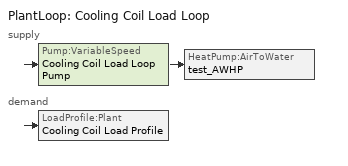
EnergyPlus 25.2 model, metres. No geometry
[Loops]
PlantLoop 'Cooling Coil Load Loop'
 supply: Pump:VariableSpeed 'Cooling Coil Load Loop Pump' > HeatPump:AirToWater 'test_AWHP'
 demand: LoadProfile:Plant 'Cooling Coil Load Profile'
[Building]
Plant Load Profile Example: North Axis {deg}=0; Terrain=Suburbs; Loads Convergence Tolerance Value {W}=0.04; Temperature Convergence Tolerance Value {deltaC}=0.04; Solar Distribution=FullInteriorAndExterior; Maximum Number of Warmup Days=25; Minimum Number of Warmup Days=6
[Site:Location]
Chicago: Latitude {deg}=42; Longitude {deg}=-87.88; Time Zone {hr}=-6; Elevation {m}=190
[SizingPeriod:DesignDay] Day of Month=21; Humidity Condition Type=Wetbulb; Sky Clearness=1
Name | Month | Day Type | Maximum Dry-Bulb Temperature {C} | Daily Dry-Bulb Temperature Range {deltaC} | Wetbulb or DewPoint at Maximum Dry-Bulb {C} | Barometric Pressure {Pa} | Wind Speed {m/s} | Wind Direction {deg} | Dry-Bulb Temperature Range Modifier Type
Chicago Summer 1% | 7 | SummerDesignDay | 31.5 | 10.7 | 23 | 99063 | 5.3 | 230
Chicago Ohare Intl Ap Ann Htg 99.6% Condns DB | 1 | WinterDesignDay | -20 | 0 | -20 | 98934 | 4.9 | 270 | DefaultMultipliers
[HeatPump:AirToWater]
test_AWHP: Operating Mode Control Method=Load; Operating Mode Control Option for Multiple Unit=SingleMode; Rated Inlet Air Temperature in Cooling Mode {C}=25; Rated Air Flow Rate in Cooling Mode {m3/s}=20; Rated Leaving Water Temperature in Cooling Mode {C}=22; Rated Water Flow Rate in Cooling Mode {m3/s}=autosize; Minimum Outdoor Air Temperature in Cooling Mode {C}=18; Maximum Outdoor Air Temperature in Cooling Mode {C}=40; Sizing Factor for Cooling=0.9; Heat Pump Multiplier=2; Control Type=FixedSpeed; Number of Speeds for Cooling=2; Rated Cooling Capacity at Speed 1 {W}=200000; Rated COP for Cooling at Speed 1 {W/W}=3.5; Normalized Cooling Capacity Function of Temperature Curve Name at Speed 1=CapCurveFuncTempCL; Cooling Energy Input Ratio Function of Temperature Curve Name at Speed 1=EIRCurveFuncTempCL; Cooling Energy Input Ratio Function of PLR Curve Name at Speed 1=EIRCurveFuncPLR; Rated Cooling Capacity at Speed 2 {W}=400000; Rated COP for Cooling at Speed 2 {W/W}=3.5; Normalized Cooling Capacity Function of Temperature Curve Name at Speed 2=CapCurveFuncTempCL2; Cooling Energy Input Ratio Function of Temperature Curve Name at Speed 2=EIRCurveFuncTempCL2; Cooling Energy Input Ratio Function of PLR Curve Name at Speed 2=EIRCurveFuncPLR2
[Sizing:Plant]
Cooling Coil Load Loop: Loop Type=cooling; Design Loop Exit Temperature {C}=7; Loop Design Temperature Difference {deltaC}=4
[PlantLoop]
Cooling Coil Load Loop: Fluid Type=WATER; Plant Equipment Operation Scheme=Cooling Coil Load Loop Operation; Maximum Loop Temperature {C}=100; Minimum Loop Temperature {C}=3; Maximum Loop Flow Rate {m3/s}=0.005; Minimum Loop Flow Rate {m3/s}=0; Plant Loop Volume {m3}=15; Load Distribution Scheme=Optimal
[SetpointManager:Scheduled]
Cooling Coil Load Loop Setpoint Manager: Control Variable=Temperature; Schedule=Cooling Coil Load Loop Setpoint Temperature Schedule; Setpoint Node or NodeList=Cooling Coil Load Loop Supply Outlet Node
[PlantEquipmentOperationSchemes]
Cooling Coil Load Loop Operation: Control Scheme 1=Cooling Coil Load Loop Cooling Operation; Control Scheme 1 Schedule=AlwaysOnSchedule
[PlantEquipmentOperation:CoolingLoad]
Cooling Coil Load Loop Cooling Operation: Load Range 1 Lower Limit {W}=0; Load Range 1 Upper Limit {W}=10000000; Range 1 Equipment List=Cooling Coil Load Loop Cooling Equipment
[PlantEquipmentList]
Cooling Coil Load Loop Cooling Equipment: test_AWHP
[Pump:VariableSpeed]
Cooling Coil Load Loop Pump: Design Maximum Flow Rate {m3/s}=0.005; Design Pump Head {Pa}=3000; Design Power Consumption {W}=22; Motor Efficiency=0.87; Fraction of Motor Inefficiencies to Fluid Stream=0; Coefficient 1 of the Part Load Performance Curve=0; Coefficient 2 of the Part Load Performance Curve=1; Coefficient 3 of the Part Load Performance Curve=0; Coefficient 4 of the Part Load Performance Curve=0; Design Minimum Flow Rate {m3/s}=0; Pump Control Type=INTERMITTENT
[LoadProfile:Plant]
Cooling Coil Load Profile: Load Schedule=Cooling Coil Load Profile Load Schedule; Peak Flow Rate {m3/s}=0.005; Flow Rate Fraction Schedule=Cooling Coil Load Profile Flow Frac Schedule
[Schedule:Constant]
Cooling Coil Load Loop Setpoint Temperature Schedule: Any Number, 20
AlwaysOnSchedule: On/Off, 1
[Schedule:Compact]
Cooling Coil Load Profile Load Schedule: THROUGH: 03/31, FOR: AllDays, UNTIL: 24:00, 0, THROUGH: 09/30, FOR: AllDays, UNTIL:  9:00, -200000, UNTIL: 17:00, -410000, UNTIL: 24:00, -250000, THROUGH: 12/31, FOR: AllDays, UNTIL: 24:00, 0
Cooling Coil Load Profile Flow Frac Schedule: THROUGH: 03/31, FOR: AllDays, UNTIL: 24:00, 0, THROUGH: 09/30, FOR: AllDays, UNTIL: 24:00, 1, THROUGH: 12/31, FOR: AllDays, UNTIL: 24:00, 0
[Curve:Biquadratic] Minimum Value of x=5; Maximum Value of x=15; Minimum Value of y=15; Maximum Value of y=45; Minimum Curve Output=0.7; Maximum Curve Output=1.3; Input Unit Type for X=Temperature; Input Unit Type for Y=Temperature; Output Unit Type=Dimensionless
Name | Coefficient1 Constant | Coefficient2 x | Coefficient3 x**2 | Coefficient4 y | Coefficient5 y**2 | Coefficient6 x*y
CapCurveFuncTempCL | 0.9 | -0.00038 | -0.00042 | -0.0102 | 0.0225 | -0.00021
EIRCurveFuncTempCL | 0.98 | 0.00021 | 0.00019 | 0.0068 | -0.0085 | 0.000158
CapCurveFuncTempCL2 | 0.91 | -0.00034 | -0.0004 | -0.0096 | 0.0208 | -0.000205
EIRCurveFuncTempCL2 | 0.99 | 0.00019 | 0.00017 | 0.0075 | -0.0078 | 0.000165
[Curve:Quadratic] Coefficient1 Constant=1; Coefficient2 x=0; Coefficient3 x**2=0; Minimum Value of x=0; Maximum Value of x=1
EIRCurveFuncPLR; EIRCurveFuncPLR2
